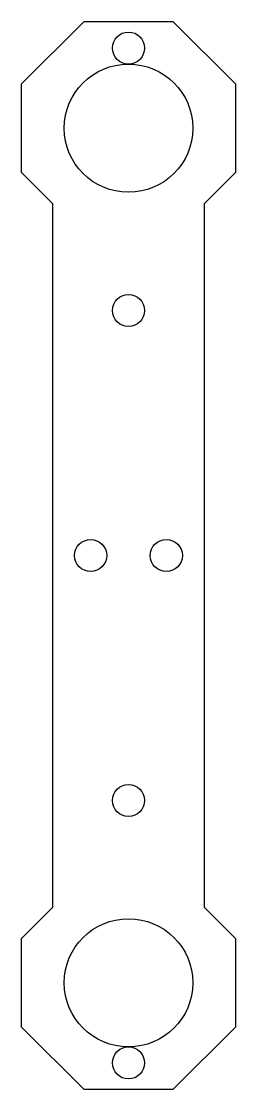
# Model space of a CAD drawing. Header units: millimetres. Extents: x -105.9 to -85.9, y -65.3 to 34.7.
import ezdxf

# ---------------------------------------------------------------- set-up
doc = ezdxf.new("R2010")
doc.units = ezdxf.units.MM
doc.layers.get('0').update_dxf_attribs({"linetype": 'CONTINUOUS'})

msp = doc.modelspace()

# ---------------------------------------------------------------- linework, layer by layer
msp.add_lwpolyline([(-91.77, -65.3), (-100.05, -65.3), (-105.91, -59.44), (-105.91, -51.16), (-102.98, -48.23), (-102.98, 17.63), (-105.91, 20.56), (-105.91, 28.84), (-100.05, 34.7), (-91.77, 34.7), (-85.91, 28.84), (-85.91, 20.56), (-88.84, 17.63), (-88.84, -48.23), (-85.91, -51.16), (-85.91, -59.44)], close=True)
for centre, radius in [((-95.91, 32.2), 1.5), ((-95.91, 24.7), 6), ((-95.91, 7.63), 1.5), ((-99.45, -15.3), 1.5), ((-92.38, -15.3), 1.5), ((-95.91, -38.23), 1.5), ((-95.91, -55.3), 6), ((-95.91, -62.8), 1.5)]:
    msp.add_circle(centre, radius)

doc.saveas('drawing.dxf')
